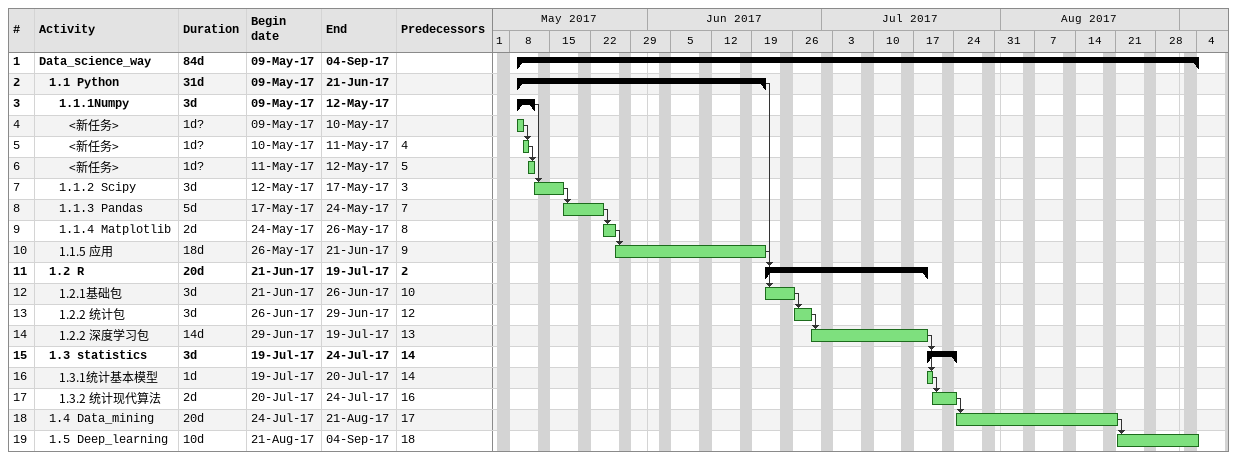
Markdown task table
| ID | Level | Task | Duration | Start | Finish | Predecessors |
|---|---|---|---|---|---|---|
| 1 | 1 | **Data_science_way** | 84d | 2017-05-09 | 2017-09-04 |  |
| 2 | 2 | **1.1 Python** | 31d | 2017-05-09 | 2017-06-21 |  |
| 3 | 3 | **1.1.1Numpy** | 3d | 2017-05-09 | 2017-05-12 |  |
| 4 | 4 | <新任务> | 1d? | 2017-05-09 | 2017-05-10 |  |
| 5 | 4 | <新任务> | 1d? | 2017-05-10 | 2017-05-11 | 4 |
| 6 | 4 | <新任务> | 1d? | 2017-05-11 | 2017-05-12 | 5 |
| 7 | 3 | 1.1.2 Scipy | 3d | 2017-05-12 | 2017-05-17 | 3 |
| 8 | 3 | 1.1.3 Pandas | 5d | 2017-05-17 | 2017-05-24 | 7 |
| 9 | 3 | 1.1.4 Matplotlib | 2d | 2017-05-24 | 2017-05-26 | 8 |
| 10 | 3 | 1.1.5 应用 | 18d | 2017-05-26 | 2017-06-21 | 9 |
| 11 | 2 | **1.2 R** | 20d | 2017-06-21 | 2017-07-19 | 2 |
| 12 | 3 | 1.2.1基础包 | 3d | 2017-06-21 | 2017-06-26 | 10 |
| 13 | 3 | 1.2.2 统计包 | 3d | 2017-06-26 | 2017-06-29 | 12 |
| 14 | 3 | 1.2.2 深度学习包 | 14d | 2017-06-29 | 2017-07-19 | 13 |
| 15 | 2 | **1.3 statistics** | 3d | 2017-07-19 | 2017-07-24 | 14 |
| 16 | 3 | 1.3.1统计基本模型 | 1d | 2017-07-19 | 2017-07-20 | 14 |
| 17 | 3 | 1.3.2 统计现代算法 | 2d | 2017-07-20 | 2017-07-24 | 16 |
| 18 | 2 | 1.4 Data_mining | 20d | 2017-07-24 | 2017-08-21 | 17 |
| 19 | 2 | 1.5 Deep_learning | 10d | 2017-08-21 | 2017-09-04 | 18 |
